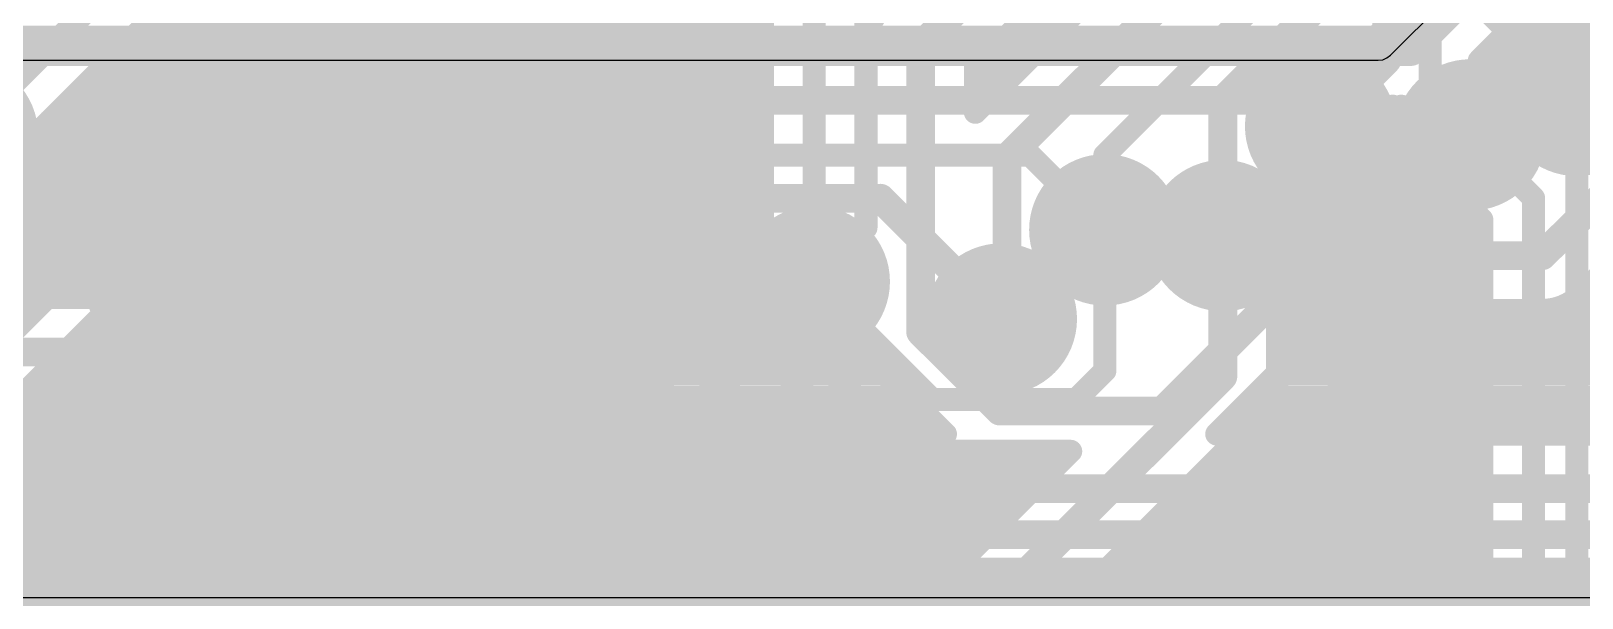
# Model space of a CAD drawing. Header units: millimetres. Extents: x 0.11 to 5.67, y 0.55 to 4.24.
# Drawn here: x 3.229 to 3.76, y 1.481 to 1.675 of the extents above; entities that cross this region are included whole.
import ezdxf

# ---------------------------------------------------------------- set-up
doc = ezdxf.new("R2010")
doc.units = ezdxf.units.MM
doc.header["$MEASUREMENT"] = 0
for name, color, linetype in [('BottomLayer', 5, 'Continuous'), ('InternalPlane1', 76, 'Continuous'), ('InternalPlane2', 16, 'Continuous'), ('MultiLayer', 9, 'Continuous'), ('TopLayer', 1, 'Continuous'), ('TopOverlay', 2, 'Continuous'), ('ViaHoleLayer', 16, 'Continuous')]:
    doc.layers.add(name, color=color, linetype=linetype)

# ---------------------------------------------------------------- blocks, each defined once
blk = doc.blocks.new('NANOPINEO_CORE_1')
at = {"layer": 'TopOverlay', "const_width": 0.00787}
blk.add_lwpolyline([(0.77461, 0.85039), (-0.6939, 0.85039)], dxfattribs=at)

msp = doc.modelspace()

# ---------------------------------------------------------------- linework, layer by layer
at = {"layer": 'BottomLayer'}
for points, const_width in [([(3.69291, 1.66535), (3.69291, 1.96004)], 0.00984), ([(3.70768, 1.65354), (3.70768, 1.95079)], 0.00787), ([(3.53346, 1.67028), (3.59154, 1.72835)], 0.00984), ([(3.55217, 1.64751), (3.62795, 1.7233)], 0.00787), ([(3.55217, 1.66253), (3.60476, 1.71512)], 0.00787), ([(3.56299, 1.63189), (3.64665, 1.71555)], 0.00984), ([(3.46215, 1.69488), (3.47933, 1.6777)], 0.00787), ([(3.59646, 1.63287), (3.66142, 1.69783)], 0.00787), ([(3.20571, 1.63976), (3.25787, 1.69193)], 0.00787), ([(3.63681, 1.65157), (3.67717, 1.69193)], 0.00984), ([(3.49705, 1.58957), (3.49705, 1.68504)], 0.00787), ([(3.51476, 1.60803), (3.51476, 1.68504)], 0.00787), ([(3.72146, 1.68799), (3.75787, 1.65157)], 0.00787), ([(3.23129, 1.64029), (3.2704, 1.6794)], 0.00787), ([(3.47933, 1.60803), (3.47933, 1.6777)], 0.00787), ([(3.26718, 1.67618), (3.47933, 1.67618)], 0.00787), ([(3.56581, 1.67618), (3.58083, 1.67618)], 0.00787), ([(3.2593, 1.6683), (3.47933, 1.6683)], 0.00787), ([(3.51476, 1.60803), (3.51476, 1.67028)], 0.00787), ([(3.53346, 1.57232), (3.53346, 1.67028)], 0.00984), ([(3.55794, 1.6683), (3.57296, 1.6683)], 0.00787), ([(3.55217, 1.64751), (3.55217, 1.66253)], 0.00787), ([(3.67028, 1.64272), (3.69291, 1.66535)], 0.00984), ([(3.25143, 1.66043), (3.47933, 1.66043)], 0.00787), ([(3.55217, 1.66043), (3.56508, 1.66043)], 0.00787), ([(3.24355, 1.65255), (3.47933, 1.65255)], 0.00787), ([(3.55217, 1.65255), (3.55721, 1.65255)], 0.00787), ([(3.63681, 1.60532), (3.63681, 1.65157)], 0.00984), ([(3.70768, 1.65354), (3.72146, 1.63976)], 0.00787), ([(3.74606, 1.59843), (3.79626, 1.64862)], 0.00984), ([(3.23568, 1.64468), (3.47933, 1.64468)], 0.00787), ([(3.23113, 1.63681), (3.47933, 1.63681)], 0.00787), ([(3.56299, 1.57874), (3.56299, 1.63189)], 0.00984), ([(3.59646, 1.60728), (3.59646, 1.63287)], 0.00787), ([(3.75929, 1.5852), (3.80401, 1.62992)], 0.00787), ([(3.22889, 1.62893), (3.47933, 1.62893)], 0.00787), ([(3.22317, 1.62106), (3.47933, 1.62106)], 0.00787), ([(2.89961, 1.61318), (3.47933, 1.61318)], 0.00787), ([(2.94158, 1.60531), (3.47687, 1.60531)], 0.00787), ([(3.61614, 1.54528), (3.66929, 1.59843)], 0.00984), ([(3.66929, 1.59843), (3.74606, 1.59843)], 0.00984), ([(2.95848, 1.59744), (3.4727, 1.59744)], 0.00787), ([(2.9636, 1.58956), (3.47146, 1.58956)], 0.00787), ([(2.96517, 1.58418), (3.45337, 1.58418)], 0.00787), ([(3.4627, 1.58169), (3.4727, 1.58169)], 0.00787), ([(3.4666, 1.5787), (3.50789, 1.5374)], 0.00787), ([(3.56102, 1.57677), (3.56299, 1.57874)], 0.00984), ([(3.63471, 1.5374), (3.67704, 1.57972)], 0.00787), ([(3.67704, 1.57972), (3.74606, 1.57972)], 0.00787), ([(3.7544, 1.58169), (4.23733, 1.58169)], 0.00787), ([(3.47148, 1.57381), (3.47688, 1.57381)], 0.00787), ([(3.53346, 1.57232), (3.56051, 1.54528)], 0.00984), ([(3.67113, 1.57381), (4.22945, 1.57381)], 0.00787), ([(2.95426, 1.56548), (3.45337, 1.56548)], 0.00984), ([(3.45337, 1.56548), (3.50015, 1.5187)], 0.00984), ([(3.47936, 1.56594), (3.48722, 1.56594)], 0.00787), ([(3.50688, 1.56594), (3.51588, 1.56594)], 0.00787), ([(3.66325, 1.56594), (4.22158, 1.56594)], 0.00787), ([(3.48723, 1.55807), (3.52127, 1.55807)], 0.00787), ([(3.52024, 1.55909), (3.54193, 1.5374)], 0.00787), ([(3.65538, 1.55807), (4.21371, 1.55807)], 0.00787), ([(2.95426, 1.54973), (3.44685, 1.54973)], 0.00984), ([(3.44685, 1.54973), (3.49363, 1.50295)], 0.00984), ([(3.4951, 1.55019), (3.52914, 1.55019)], 0.00787), ([(3.56051, 1.54528), (3.61614, 1.54528)], 0.00984), ([(3.64751, 1.55019), (4.20583, 1.55019)], 0.00787), ([(3.50298, 1.54232), (3.53702, 1.54232)], 0.00787), ([(3.63963, 1.54232), (4.19796, 1.54232)], 0.00787), ([(3.50789, 1.5374), (3.54193, 1.5374)], 0.00787), ([(3.63471, 1.5374), (4.19304, 1.5374)], 0.00787), ([(2.96517, 1.53103), (3.4391, 1.53103)], 0.00787), ([(3.4391, 1.53103), (3.4804, 1.48973)], 0.00787), ([(2.96397, 1.52657), (3.44356, 1.52657)], 0.00787), ([(2.95932, 1.5187), (3.45144, 1.5187)], 0.00787), ([(3.50015, 1.5187), (4.20079, 1.5187)], 0.00984), ([(2.94697, 1.51082), (3.45931, 1.51082)], 0.00787), ([(2.91031, 1.50492), (3.44193, 1.50492)], 0.00787), ([(3.45029, 1.50295), (3.46718, 1.50295)], 0.00787), ([(3.49363, 1.50295), (4.20965, 1.50295)], 0.00984), ([(3.45515, 1.49944), (3.4792, 1.47539)], 0.00787), ([(3.45952, 1.49507), (3.47506, 1.49507)], 0.00787), ([(2.90256, 1.48622), (3.44193, 1.48622)], 0.00984), ([(3.44193, 1.48622), (3.47146, 1.45669)], 0.00984), ([(3.4674, 1.4872), (3.48355, 1.4872)], 0.00787), ([(3.49363, 1.48425), (4.20965, 1.48425)], 0.00787), ([(3.47527, 1.47933), (4.2452, 1.47933)], 0.00787)]:
    msp.add_lwpolyline(points, dxfattribs=dict(at, const_width=const_width))
at = {"layer": 'BottomLayer', "const_width": 0.00787}
for points in [[(3.51476, 1.67028, -0.198912), (3.52024, 1.6835)], [(3.51476, 1.67028, -0.198912), (3.52024, 1.6835)], [(3.2313, 1.63976, -2.45002), (3.20624, 1.66535)], [(3.5148, 1.57114, -1.001015), (3.47933, 1.60803)], [(3.45337, 1.58418, -0.198912), (3.4666, 1.5787)], [(3.45337, 1.58418, -0.198912), (3.4666, 1.5787)], [(3.75929, 1.5852, -0.198912), (3.74606, 1.57972)], [(3.75929, 1.5852, -0.198912), (3.74606, 1.57972)], [(3.52024, 1.55909, -0.182561), (3.5148, 1.57114)], [(3.52024, 1.55909, -0.182561), (3.5148, 1.57114)], [(3.44193, 1.50492, -0.198912), (3.45515, 1.49944)], [(3.44193, 1.50492, -0.198912), (3.45515, 1.49944)], [(3.49363, 1.48425, -0.198912), (3.4804, 1.48973)], [(3.49363, 1.48425, -0.198912), (3.4804, 1.48973)]]:
    msp.add_lwpolyline(points, format="xyb", dxfattribs=at)
at = {"layer": 'BottomLayer'}
for points, const_width in [([(3.47736, 1.6777, 1), (3.4813, 1.6777, 1)], 0.00394), ([(3.47736, 1.6777, 1), (3.4813, 1.6777, 1)], 0.00394), ([(3.26521, 1.67618, 1), (3.26914, 1.67618, 1)], 0.00394), ([(3.47736, 1.67618, 1), (3.4813, 1.67618, 1)], 0.00394), ([(3.56384, 1.67618, 1), (3.56778, 1.67618, 1)], 0.00394), ([(3.57886, 1.67618, 1), (3.5828, 1.67618, 1)], 0.00394), ([(3.25733, 1.6683, 1), (3.26127, 1.6683, 1)], 0.00394), ([(3.47736, 1.6683, 1), (3.4813, 1.6683, 1)], 0.00394), ([(3.5128, 1.67028, 1), (3.51673, 1.67028, 1)], 0.00394), ([(3.5128, 1.67028, 1), (3.51673, 1.67028, 1)], 0.00394), ([(3.5128, 1.67028, 1), (3.51673, 1.67028, 1)], 0.00394), ([(3.531, 1.67028, 1), (3.53593, 1.67028, 1)], 0.00492), ([(3.531, 1.67028, 1), (3.53593, 1.67028, 1)], 0.00492), ([(3.55597, 1.6683, 1), (3.55991, 1.6683, 1)], 0.00394), ([(3.57099, 1.6683, 1), (3.57493, 1.6683, 1)], 0.00394), ([(3.5502, 1.66253, 1), (3.55413, 1.66253, 1)], 0.00394), ([(3.5502, 1.66253, 1), (3.55413, 1.66253, 1)], 0.00394), ([(3.69045, 1.66535, 1), (3.69537, 1.66535, 1)], 0.00492), ([(3.69045, 1.66535, 1), (3.69537, 1.66535, 1)], 0.00492), ([(3.24946, 1.66043, 1), (3.2534, 1.66043, 1)], 0.00394), ([(3.47736, 1.66043, 1), (3.4813, 1.66043, 1)], 0.00394), ([(3.5502, 1.66043, 1), (3.55413, 1.66043, 1)], 0.00394), ([(3.56312, 1.66043, 1), (3.56705, 1.66043, 1)], 0.00394), ([(3.75197, 1.65157, 1), (3.76378, 1.65157, 1)], 0.01181), ([(3.24159, 1.65255, 1), (3.24552, 1.65255, 1)], 0.00394), ([(3.47736, 1.65255, 1), (3.4813, 1.65255, 1)], 0.00394), ([(3.5502, 1.65255, 1), (3.55413, 1.65255, 1)], 0.00394), ([(3.55524, 1.65255, 1), (3.55918, 1.65255, 1)], 0.00394), ([(3.63435, 1.65157, 1), (3.63927, 1.65157, 1)], 0.00492), ([(3.63435, 1.65157, 1), (3.63927, 1.65157, 1)], 0.00492), ([(3.70571, 1.65354, 1), (3.70965, 1.65354, 1)], 0.00394), ([(3.70571, 1.65354, 1), (3.70965, 1.65354, 1)], 0.00394), ([(3.75591, 1.65157, 1), (3.75984, 1.65157, 1)], 0.00394), ([(3.5502, 1.64751, 1), (3.55413, 1.64751, 1)], 0.00394), ([(3.5502, 1.64751, 1), (3.55413, 1.64751, 1)], 0.00394), ([(3.66437, 1.64272, 1), (3.67618, 1.64272, 1)], 0.01181), ([(3.71555, 1.63976, 1), (3.72736, 1.63976, 1)], 0.01181), ([(3.23371, 1.64468, 1), (3.23765, 1.64468, 1)], 0.00394), ([(3.47736, 1.64468, 1), (3.4813, 1.64468, 1)], 0.00394), ([(3.66782, 1.64272, 1), (3.67274, 1.64272, 1)], 0.00492), ([(3.22916, 1.63681, 1), (3.2331, 1.63681, 1)], 0.00394), ([(3.22933, 1.64029, 1), (3.23326, 1.64029, 1)], 0.00394), ([(3.22933, 1.63976, 1), (3.23327, 1.63976, 1)], 0.00394), ([(3.47736, 1.63681, 1), (3.4813, 1.63681, 1)], 0.00394), ([(3.71949, 1.63976, 1), (3.72343, 1.63976, 1)], 0.00394), ([(3.56053, 1.63189, 1), (3.56545, 1.63189, 1)], 0.00492), ([(3.56053, 1.63189, 1), (3.56545, 1.63189, 1)], 0.00492), ([(3.59449, 1.63287, 1), (3.59843, 1.63287, 1)], 0.00394), ([(3.59449, 1.63287, 1), (3.59843, 1.63287, 1)], 0.00394), ([(3.22693, 1.62893, 1), (3.23086, 1.62893, 1)], 0.00394), ([(3.47736, 1.62893, 1), (3.4813, 1.62893, 1)], 0.00394), ([(3.47736, 1.62106, 1), (3.4813, 1.62106, 1)], 0.00394), ([(3.59055, 1.60728, 1), (3.60236, 1.60728, 1)], 0.01181), ([(3.47736, 1.61318, 1), (3.4813, 1.61318, 1)], 0.00394), ([(3.63091, 1.60532, 1), (3.64272, 1.60532, 1)], 0.01181), ([(3.4749, 1.60531, 1), (3.47884, 1.60531, 1)], 0.00394), ([(3.47736, 1.60803, 1), (3.4813, 1.60803, 1)], 0.00394), ([(3.47736, 1.60803, 1), (3.4813, 1.60803, 1)], 0.00394), ([(3.5128, 1.60803, 1), (3.51673, 1.60803, 1)], 0.00394), ([(3.5128, 1.60803, 1), (3.51673, 1.60803, 1)], 0.00394), ([(3.59449, 1.60728, 1), (3.59843, 1.60728, 1)], 0.00394), ([(3.63435, 1.60532, 1), (3.63927, 1.60532, 1)], 0.00492), ([(3.66683, 1.59843, 1), (3.67175, 1.59843, 1)], 0.00492), ([(3.66683, 1.59843, 1), (3.67175, 1.59843, 1)], 0.00492), ([(3.7436, 1.59843, 1), (3.74852, 1.59843, 1)], 0.00492), ([(3.7436, 1.59843, 1), (3.74852, 1.59843, 1)], 0.00492), ([(3.26772, 1.58858, 1), (3.27953, 1.58858, 1)], 0.01181), ([(3.39567, 1.58858, 1), (3.40748, 1.58858, 1)], 0.01181), ([(3.47073, 1.59744, 1), (3.47467, 1.59744, 1)], 0.00394), ([(3.49114, 1.58957, 1), (3.50295, 1.58957, 1)], 0.01181), ([(3.46949, 1.58956, 1), (3.47343, 1.58956, 1)], 0.00394), ([(3.49508, 1.58957, 1), (3.49902, 1.58957, 1)], 0.00394), ([(3.4514, 1.58418, 1), (3.45534, 1.58418, 1)], 0.00394), ([(3.4514, 1.58418, 1), (3.45534, 1.58418, 1)], 0.00394), ([(3.4514, 1.58418, 1), (3.45534, 1.58418, 1)], 0.00394), ([(3.55512, 1.57677, 1), (3.56693, 1.57677, 1)], 0.01181), ([(3.75732, 1.5852, 1), (3.76125, 1.5852, 1)], 0.00394), ([(3.75732, 1.5852, 1), (3.76125, 1.5852, 1)], 0.00394), ([(3.75732, 1.5852, 1), (3.76125, 1.5852, 1)], 0.00394), ([(3.46073, 1.58169, 1), (3.46466, 1.58169, 1)], 0.00394), ([(3.46463, 1.5787, 1), (3.46857, 1.5787, 1)], 0.00394), ([(3.46463, 1.5787, 1), (3.46857, 1.5787, 1)], 0.00394), ([(3.46463, 1.5787, 1), (3.46857, 1.5787, 1)], 0.00394), ([(3.47073, 1.58169, 1), (3.47467, 1.58169, 1)], 0.00394), ([(3.55856, 1.57677, 1), (3.56348, 1.57677, 1)], 0.00492), ([(3.56053, 1.57874, 1), (3.56545, 1.57874, 1)], 0.00492), ([(3.56053, 1.57874, 1), (3.56545, 1.57874, 1)], 0.00492), ([(3.67507, 1.57972, 1), (3.67901, 1.57972, 1)], 0.00394), ([(3.67507, 1.57972, 1), (3.67901, 1.57972, 1)], 0.00394), ([(3.74409, 1.57972, 1), (3.74803, 1.57972, 1)], 0.00394), ([(3.74409, 1.57972, 1), (3.74803, 1.57972, 1)], 0.00394), ([(3.74409, 1.57972, 1), (3.74803, 1.57972, 1)], 0.00394), ([(3.75244, 1.58169, 1), (3.75637, 1.58169, 1)], 0.00394), ([(3.46951, 1.57381, 1), (3.47345, 1.57381, 1)], 0.00394), ([(3.47491, 1.57381, 1), (3.47885, 1.57381, 1)], 0.00394), ([(3.531, 1.57232, 1), (3.53593, 1.57232, 1)], 0.00492), ([(3.531, 1.57232, 1), (3.53593, 1.57232, 1)], 0.00492), ([(3.66916, 1.57381, 1), (3.6731, 1.57381, 1)], 0.00394), ([(3.45091, 1.56548, 1), (3.45583, 1.56548, 1)], 0.00492), ([(3.45091, 1.56548, 1), (3.45583, 1.56548, 1)], 0.00492), ([(3.51283, 1.57114, 1), (3.51677, 1.57114, 1)], 0.00394), ([(3.51283, 1.57114, 1), (3.51677, 1.57114, 1)], 0.00394), ([(3.51283, 1.57114, 1), (3.51677, 1.57114, 1)], 0.00394), ([(3.47739, 1.56594, 1), (3.48132, 1.56594, 1)], 0.00394), ([(3.48525, 1.56594, 1), (3.48918, 1.56594, 1)], 0.00394), ([(3.50491, 1.56594, 1), (3.50885, 1.56594, 1)], 0.00394), ([(3.51392, 1.56594, 1), (3.51785, 1.56594, 1)], 0.00394), ([(3.66128, 1.56594, 1), (3.66522, 1.56594, 1)], 0.00394), ([(3.48526, 1.55807, 1), (3.4892, 1.55807, 1)], 0.00394), ([(3.51827, 1.55909, 1), (3.52221, 1.55909, 1)], 0.00394), ([(3.51827, 1.55909, 1), (3.52221, 1.55909, 1)], 0.00394), ([(3.51827, 1.55909, 1), (3.52221, 1.55909, 1)], 0.00394), ([(3.5193, 1.55807, 1), (3.52324, 1.55807, 1)], 0.00394), ([(3.65341, 1.55807, 1), (3.65735, 1.55807, 1)], 0.00394), ([(3.69193, 1.54823, 1), (3.70374, 1.54823, 1)], 0.01181), ([(3.44439, 1.54973, 1), (3.44931, 1.54973, 1)], 0.00492), ([(3.44439, 1.54973, 1), (3.44931, 1.54973, 1)], 0.00492), ([(3.49314, 1.55019, 1), (3.49707, 1.55019, 1)], 0.00394), ([(3.52717, 1.55019, 1), (3.53111, 1.55019, 1)], 0.00394), ([(3.55804, 1.54528, 1), (3.56297, 1.54528, 1)], 0.00492), ([(3.55804, 1.54528, 1), (3.56297, 1.54528, 1)], 0.00492), ([(3.61368, 1.54528, 1), (3.6186, 1.54528, 1)], 0.00492), ([(3.61368, 1.54528, 1), (3.6186, 1.54528, 1)], 0.00492), ([(3.64554, 1.55019, 1), (3.64947, 1.55019, 1)], 0.00394), ([(3.50101, 1.54232, 1), (3.50495, 1.54232, 1)], 0.00394), ([(3.53505, 1.54232, 1), (3.53898, 1.54232, 1)], 0.00394), ([(3.63766, 1.54232, 1), (3.6416, 1.54232, 1)], 0.00394), ([(3.50593, 1.5374, 1), (3.50986, 1.5374, 1)], 0.00394), ([(3.50593, 1.5374, 1), (3.50986, 1.5374, 1)], 0.00394), ([(3.53996, 1.5374, 1), (3.5439, 1.5374, 1)], 0.00394), ([(3.53996, 1.5374, 1), (3.5439, 1.5374, 1)], 0.00394), ([(3.63275, 1.5374, 1), (3.63668, 1.5374, 1)], 0.00394), ([(3.63275, 1.5374, 1), (3.63668, 1.5374, 1)], 0.00394), ([(3.28543, 1.52165, 1), (3.29724, 1.52165, 1)], 0.01181), ([(3.39272, 1.52165, 1), (3.40453, 1.52165, 1)], 0.01181), ([(3.43714, 1.53103, 1), (3.44107, 1.53103, 1)], 0.00394), ([(3.43714, 1.53103, 1), (3.44107, 1.53103, 1)], 0.00394), ([(3.44159, 1.52657, 1), (3.44553, 1.52657, 1)], 0.00394), ([(3.44947, 1.5187, 1), (3.4534, 1.5187, 1)], 0.00394), ([(3.49769, 1.5187, 1), (3.50261, 1.5187, 1)], 0.00492), ([(3.49769, 1.5187, 1), (3.50261, 1.5187, 1)], 0.00492), ([(3.45734, 1.51082, 1), (3.46128, 1.51082, 1)], 0.00394), ([(3.43996, 1.50492, 1), (3.4439, 1.50492, 1)], 0.00394), ([(3.43996, 1.50492, 1), (3.4439, 1.50492, 1)], 0.00394), ([(3.43996, 1.50492, 1), (3.4439, 1.50492, 1)], 0.00394), ([(3.44832, 1.50295, 1), (3.45226, 1.50295, 1)], 0.00394), ([(3.46522, 1.50295, 1), (3.46915, 1.50295, 1)], 0.00394), ([(3.49117, 1.50295, 1), (3.49609, 1.50295, 1)], 0.00492), ([(3.49117, 1.50295, 1), (3.49609, 1.50295, 1)], 0.00492), ([(3.45318, 1.49944, 1), (3.45712, 1.49944, 1)], 0.00394), ([(3.45318, 1.49944, 1), (3.45712, 1.49944, 1)], 0.00394), ([(3.45318, 1.49944, 1), (3.45712, 1.49944, 1)], 0.00394), ([(3.45755, 1.49507, 1), (3.46149, 1.49507, 1)], 0.00394), ([(3.47309, 1.49507, 1), (3.47703, 1.49507, 1)], 0.00394), ([(3.43947, 1.48622, 1), (3.44439, 1.48622, 1)], 0.00492), ([(3.43947, 1.48622, 1), (3.44439, 1.48622, 1)], 0.00492), ([(3.46543, 1.4872, 1), (3.46936, 1.4872, 1)], 0.00394), ([(3.47843, 1.48973, 1), (3.48237, 1.48973, 1)], 0.00394), ([(3.47843, 1.48973, 1), (3.48237, 1.48973, 1)], 0.00394), ([(3.47843, 1.48973, 1), (3.48237, 1.48973, 1)], 0.00394), ([(3.48158, 1.4872, 1), (3.48552, 1.4872, 1)], 0.00394), ([(3.49166, 1.48425, 1), (3.49559, 1.48425, 1)], 0.00394), ([(3.49166, 1.48425, 1), (3.49559, 1.48425, 1)], 0.00394), ([(3.49166, 1.48425, 1), (3.49559, 1.48425, 1)], 0.00394), ([(3.4733, 1.47933, 1), (3.47724, 1.47933, 1)], 0.00394)]:
    msp.add_lwpolyline(points, format="xyb", close=True, dxfattribs=dict(at, const_width=const_width))
at = {"layer": 'InternalPlane1', "const_width": 0.02591}
for points in [[(3.74492, 1.65157, 1), (3.77083, 1.65157, 1)], [(3.65732, 1.64272, 1), (3.68323, 1.64272, 1)], [(3.19276, 1.63976, 1), (3.21866, 1.63976, 1)], [(3.7085, 1.63976, 1), (3.73441, 1.63976, 1)], [(3.5835, 1.60728, 1), (3.60941, 1.60728, 1)], [(3.62386, 1.60532, 1), (3.64976, 1.60532, 1)], [(3.48409, 1.58957, 1), (3.51, 1.58957, 1)], [(3.54807, 1.57677, 1), (3.57398, 1.57677, 1)]]:
    msp.add_lwpolyline(points, format="xyb", close=True, dxfattribs=at)
at = {"layer": 'InternalPlane2'}
for p, q in [((3.69417, 1.66705), (3.71189, 1.68476)), ((3.6915, 1.66551), (3.69294, 1.6661)), ((3.69294, 1.6661), (3.69417, 1.66705)), ((2.70079, 1.6653), (3.68996, 1.6653)), ((3.68996, 1.6653), (3.6915, 1.66551)), ((3.87942, 1.48135), (2.70571, 1.48135))]:
    msp.add_line(p, q, dxfattribs=at)
at = {"layer": 'InternalPlane2', "const_width": 0.01181}
for points in [[(3.68996, 1.67126), (3.70768, 1.68898)], [(2.70079, 1.67126), (3.68996, 1.67126)]]:
    msp.add_lwpolyline(points, dxfattribs=at)
at = {"layer": 'InternalPlane2'}
for points, const_width in [([(3.68701, 1.67126, 1), (3.69291, 1.67126, 1)], 0.00591), ([(3.68701, 1.67126, 1), (3.69291, 1.67126, 1)], 0.00591), ([(3.74492, 1.65157, 1), (3.77083, 1.65157, 1)], 0.02591), ([(3.65732, 1.64272, 1), (3.68323, 1.64272, 1)], 0.02591), ([(3.19276, 1.63976, 1), (3.21866, 1.63976, 1)], 0.02591), ([(3.7085, 1.63976, 1), (3.73441, 1.63976, 1)], 0.02591), ([(3.5835, 1.60728, 1), (3.60941, 1.60728, 1)], 0.02591), ([(3.62386, 1.60532, 1), (3.64976, 1.60532, 1)], 0.02591), ([(3.26067, 1.58858, 1), (3.28657, 1.58858, 1)], 0.02591), ([(3.38862, 1.58858, 1), (3.41453, 1.58858, 1)], 0.02591), ([(3.48409, 1.58957, 1), (3.51, 1.58957, 1)], 0.02591), ([(3.54807, 1.57677, 1), (3.57398, 1.57677, 1)], 0.02591), ([(3.68488, 1.54823, 1), (3.71079, 1.54823, 1)], 0.02591), ([(3.20063, 1.51968, 1), (3.22654, 1.51968, 1)], 0.02591), ([(3.27839, 1.52165, 1), (3.30429, 1.52165, 1)], 0.02591), ([(3.38567, 1.52165, 1), (3.41157, 1.52165, 1)], 0.02591)]:
    msp.add_lwpolyline(points, format="xyb", close=True, dxfattribs=dict(at, const_width=const_width))
at = {"layer": 'MultiLayer', "const_width": 0.01181}
for points in [[(3.75197, 1.65157, 1), (3.76378, 1.65157, 1)], [(3.66437, 1.64272, 1), (3.67618, 1.64272, 1)], [(3.71555, 1.63976, 1), (3.72736, 1.63976, 1)], [(3.59055, 1.60728, 1), (3.60236, 1.60728, 1)], [(3.63091, 1.60532, 1), (3.64272, 1.60532, 1)], [(3.26772, 1.58858, 1), (3.27953, 1.58858, 1)], [(3.39567, 1.58858, 1), (3.40748, 1.58858, 1)], [(3.49114, 1.58957, 1), (3.50295, 1.58957, 1)], [(3.55512, 1.57677, 1), (3.56693, 1.57677, 1)], [(3.69193, 1.54823, 1), (3.70374, 1.54823, 1)], [(3.28543, 1.52165, 1), (3.29724, 1.52165, 1)], [(3.39272, 1.52165, 1), (3.40453, 1.52165, 1)]]:
    msp.add_lwpolyline(points, format="xyb", close=True, dxfattribs=at)
at = {"layer": 'TopLayer'}
for points, const_width in [([(3.70118, 1.66831), (3.77008, 1.7372)], 0.00984), ([(3.72449, 1.66517), (3.75415, 1.69483)], 0.00787), ([(3.7355, 1.67618), (3.75083, 1.67618)], 0.00787), ([(3.20079, 1.66831), (3.70118, 1.66831)], 0.00984), ([(3.72762, 1.6683), (3.73851, 1.6683)], 0.00787), ([(2.94488, 1.34055), (3.25591, 1.65157)], 0.00984), ([(3.25591, 1.65157), (3.66142, 1.65157)], 0.00984), ([(3.66142, 1.65157), (3.67028, 1.64272)], 0.00984), ([(3.75787, 1.09744), (3.75787, 1.65157)], 0.00787), ([(3.72146, 1.63976), (3.74311, 1.61811)], 0.00787), ([(2.95301, 1.3248), (3.26108, 1.63287)], 0.00787), ([(3.26108, 1.63287), (3.57087, 1.63287)], 0.00787), ([(3.57087, 1.63287), (3.59646, 1.60728)], 0.00787), ([(3.69184, 1.62893), (3.69827, 1.62893)], 0.00787), ([(3.68391, 1.62106), (3.70399, 1.62106)], 0.00787), ([(2.95814, 1.30906), (3.2672, 1.61811)], 0.00984), ([(3.2672, 1.61811), (3.51969, 1.61811)], 0.00984), ([(3.51969, 1.61811), (3.56102, 1.57677)], 0.00984), ([(3.72199, 1.61418), (3.72539, 1.61077)], 0.00787), ([(3.74311, 1.125), (3.74311, 1.61811)], 0.00787), ([(3.66116, 1.61318), (3.72298, 1.61318)], 0.00787), ([(3.72539, 1.13234), (3.72539, 1.61077)], 0.00787), ([(3.59646, 1.55906), (3.59646, 1.60728)], 0.00787), ([(3.63681, 1.55709), (3.63681, 1.60532)], 0.00984), ([(3.6624, 1.60531), (3.72539, 1.60531)], 0.00787), ([(2.97137, 1.29583), (3.27494, 1.59941)], 0.00787), ([(3.27494, 1.59941), (3.47343, 1.59941)], 0.00787), ([(3.27297, 1.59744), (3.4727, 1.59744)], 0.00787), ([(3.66116, 1.59744), (3.72539, 1.59744)], 0.00787), ([(3.2651, 1.58956), (3.47146, 1.58956)], 0.00787), ([(3.49705, 1.58957), (3.5374, 1.54921)], 0.00787), ([(3.65551, 1.55709), (3.65551, 1.58785)], 0.00787), ([(3.65698, 1.58956), (3.72539, 1.58956)], 0.00787), ([(3.25722, 1.58169), (3.4727, 1.58169)], 0.00787), ([(3.65551, 1.58169), (3.72539, 1.58169)], 0.00787), ([(3.24935, 1.57381), (3.47688, 1.57381)], 0.00787), ([(3.65551, 1.57381), (3.72539, 1.57381)], 0.00787), ([(3.24147, 1.56594), (3.48722, 1.56594)], 0.00787), ([(3.49758, 1.56398), (3.52487, 1.53669)], 0.00787), ([(3.65551, 1.56594), (3.72539, 1.56594)], 0.00787), ([(3.2336, 1.55807), (3.50349, 1.55807)], 0.00787), ([(3.52854, 1.44882), (3.63681, 1.55709)], 0.00984), ([(3.58661, 1.54921), (3.59646, 1.55906)], 0.00787), ([(3.65551, 1.55807), (3.72539, 1.55807)], 0.00787), ([(3.22573, 1.55019), (3.51137, 1.55019)], 0.00787), ([(3.5374, 1.54921), (3.58661, 1.54921)], 0.00787), ([(3.65419, 1.55019), (3.72539, 1.55019)], 0.00787), ([(3.21785, 1.54232), (3.51924, 1.54232)], 0.00787), ([(3.54177, 1.4356), (3.65003, 1.54386)], 0.00787), ([(3.64849, 1.54232), (3.72539, 1.54232)], 0.00787), ([(3.20998, 1.53444), (3.52762, 1.53444)], 0.00787), ([(3.64062, 1.53444), (3.72539, 1.53444)], 0.00787), ([(3.5208, 1.46752), (3.58477, 1.5315)], 0.00787), ([(3.5374, 1.5315), (3.58477, 1.5315)], 0.00787), ([(3.2021, 1.52657), (3.57985, 1.52657)], 0.00787), ([(3.63274, 1.52657), (3.72539, 1.52657)], 0.00787), ([(3.19423, 1.5187), (3.57197, 1.5187)], 0.00787), ([(3.62487, 1.5187), (3.72539, 1.5187)], 0.00787), ([(3.18636, 1.51082), (3.5641, 1.51082)], 0.00787), ([(3.61699, 1.51082), (3.72539, 1.51082)], 0.00787), ([(3.17848, 1.50295), (3.55623, 1.50295)], 0.00787), ([(3.60912, 1.50295), (3.72539, 1.50295)], 0.00787), ([(3.17061, 1.49507), (3.54835, 1.49507)], 0.00787), ([(3.60125, 1.49507), (3.72539, 1.49507)], 0.00787), ([(3.16273, 1.4872), (3.54048, 1.4872)], 0.00787), ([(3.59337, 1.4872), (3.72539, 1.4872)], 0.00787), ([(3.15486, 1.47933), (3.5326, 1.47933)], 0.00787), ([(3.5855, 1.47933), (3.72539, 1.47933)], 0.00787)]:
    msp.add_lwpolyline(points, dxfattribs=dict(at, const_width=const_width))
at = {"layer": 'TopLayer', "const_width": 0.00787}
for points in [[(3.73443, 1.66182, -0.812597), (3.78346, 1.65157)], [(3.72449, 1.66517, -0.10349), (3.73443, 1.66182)], [(3.69492, 1.64961, -0.068255), (3.69587, 1.64272)], [(3.72199, 1.61418, -0.541864), (3.69783, 1.64961)], [(3.69587, 1.64272, -0.580323), (3.65728, 1.62067)], [(3.65728, 1.62067, -0.162277), (3.6624, 1.60532)], [(3.6624, 1.60532, -0.190079), (3.65551, 1.58785)], [(3.49758, 1.56398, -0.541865), (3.47343, 1.59941)], [(3.65551, 1.55709, -0.198912), (3.65003, 1.54386)], [(3.65551, 1.55709, -0.198912), (3.65003, 1.54386)], [(3.5374, 1.5315, -0.198912), (3.52487, 1.53669)], [(3.5374, 1.5315, -0.198912), (3.52487, 1.53669)]]:
    msp.add_lwpolyline(points, format="xyb", dxfattribs=at)
at = {"layer": 'TopLayer'}
for points, const_width in [([(3.73353, 1.67618, 1), (3.73747, 1.67618, 1)], 0.00394), ([(3.74886, 1.67618, 1), (3.7528, 1.67618, 1)], 0.00394), ([(3.69872, 1.66831, 1), (3.70364, 1.66831, 1)], 0.00492), ([(3.69872, 1.66831, 1), (3.70364, 1.66831, 1)], 0.00492), ([(3.72565, 1.6683, 1), (3.72959, 1.6683, 1)], 0.00394), ([(3.73654, 1.6683, 1), (3.74048, 1.6683, 1)], 0.00394), ([(3.72253, 1.66517, 1), (3.72646, 1.66517, 1)], 0.00394), ([(3.72253, 1.66517, 1), (3.72646, 1.66517, 1)], 0.00394), ([(3.73246, 1.66182, 1), (3.73639, 1.66182, 1)], 0.00394), ([(3.73246, 1.66182, 1), (3.73639, 1.66182, 1)], 0.00394), ([(3.75197, 1.65157, 1), (3.76378, 1.65157, 1)], 0.01181), ([(3.25344, 1.65157, 1), (3.25837, 1.65157, 1)], 0.00492), ([(3.25344, 1.65157, 1), (3.25837, 1.65157, 1)], 0.00492), ([(3.65896, 1.65157, 1), (3.66388, 1.65157, 1)], 0.00492), ([(3.65896, 1.65157, 1), (3.66388, 1.65157, 1)], 0.00492), ([(3.75591, 1.65157, 1), (3.75984, 1.65157, 1)], 0.00394), ([(3.66437, 1.64272, 1), (3.67618, 1.64272, 1)], 0.01181), ([(3.69295, 1.64961, 1), (3.69689, 1.64961, 1)], 0.00394), ([(3.69587, 1.64961, 1), (3.6998, 1.64961, 1)], 0.00394), ([(3.71555, 1.63976, 1), (3.72736, 1.63976, 1)], 0.01181), ([(3.66782, 1.64272, 1), (3.67274, 1.64272, 1)], 0.00492), ([(3.6939, 1.64272, 1), (3.69783, 1.64272, 1)], 0.00394), ([(3.6939, 1.64272, 1), (3.69783, 1.64272, 1)], 0.00394), ([(3.71949, 1.63976, 1), (3.72343, 1.63976, 1)], 0.00394), ([(3.25911, 1.63287, 1), (3.26305, 1.63287, 1)], 0.00394), ([(3.25911, 1.63287, 1), (3.26305, 1.63287, 1)], 0.00394), ([(3.5689, 1.63287, 1), (3.57283, 1.63287, 1)], 0.00394), ([(3.5689, 1.63287, 1), (3.57283, 1.63287, 1)], 0.00394), ([(3.68987, 1.62893, 1), (3.6938, 1.62893, 1)], 0.00394), ([(3.6963, 1.62893, 1), (3.70024, 1.62893, 1)], 0.00394), ([(3.65531, 1.62067, 1), (3.65925, 1.62067, 1)], 0.00394), ([(3.65531, 1.62067, 1), (3.65925, 1.62067, 1)], 0.00394), ([(3.68194, 1.62106, 1), (3.68587, 1.62106, 1)], 0.00394), ([(3.70202, 1.62106, 1), (3.70596, 1.62106, 1)], 0.00394), ([(3.26474, 1.61811, 1), (3.26966, 1.61811, 1)], 0.00492), ([(3.26474, 1.61811, 1), (3.26966, 1.61811, 1)], 0.00492), ([(3.51722, 1.61811, 1), (3.52215, 1.61811, 1)], 0.00492), ([(3.51722, 1.61811, 1), (3.52215, 1.61811, 1)], 0.00492), ([(3.59055, 1.60728, 1), (3.60236, 1.60728, 1)], 0.01181), ([(3.72002, 1.61418, 1), (3.72396, 1.61418, 1)], 0.00394), ([(3.72002, 1.61418, 1), (3.72396, 1.61418, 1)], 0.00394), ([(3.74114, 1.61811, 1), (3.74508, 1.61811, 1)], 0.00394), ([(3.74114, 1.61811, 1), (3.74508, 1.61811, 1)], 0.00394), ([(3.63091, 1.60532, 1), (3.64272, 1.60532, 1)], 0.01181), ([(3.65919, 1.61318, 1), (3.66313, 1.61318, 1)], 0.00394), ([(3.72101, 1.61318, 1), (3.72495, 1.61318, 1)], 0.00394), ([(3.72343, 1.61077, 1), (3.72736, 1.61077, 1)], 0.00394), ([(3.72343, 1.61077, 1), (3.72736, 1.61077, 1)], 0.00394), ([(3.59449, 1.60728, 1), (3.59843, 1.60728, 1)], 0.00394), ([(3.59449, 1.60728, 1), (3.59843, 1.60728, 1)], 0.00394), ([(3.63435, 1.60532, 1), (3.63927, 1.60532, 1)], 0.00492), ([(3.66043, 1.60531, 1), (3.66437, 1.60531, 1)], 0.00394), ([(3.66043, 1.60532, 1), (3.66437, 1.60532, 1)], 0.00394), ([(3.66043, 1.60532, 1), (3.66437, 1.60532, 1)], 0.00394), ([(3.72343, 1.60531, 1), (3.72736, 1.60531, 1)], 0.00394), ([(3.27298, 1.59941, 1), (3.27691, 1.59941, 1)], 0.00394), ([(3.27298, 1.59941, 1), (3.27691, 1.59941, 1)], 0.00394), ([(3.47146, 1.59941, 1), (3.47539, 1.59941, 1)], 0.00394), ([(3.47146, 1.59941, 1), (3.47539, 1.59941, 1)], 0.00394), ([(3.26772, 1.58858, 1), (3.27953, 1.58858, 1)], 0.01181), ([(3.271, 1.59744, 1), (3.27494, 1.59744, 1)], 0.00394), ([(3.39567, 1.58858, 1), (3.40748, 1.58858, 1)], 0.01181), ([(3.47073, 1.59744, 1), (3.47467, 1.59744, 1)], 0.00394), ([(3.49114, 1.58957, 1), (3.50295, 1.58957, 1)], 0.01181), ([(3.65919, 1.59744, 1), (3.66313, 1.59744, 1)], 0.00394), ([(3.72343, 1.59744, 1), (3.72736, 1.59744, 1)], 0.00394), ([(3.26313, 1.58956, 1), (3.26707, 1.58956, 1)], 0.00394), ([(3.46949, 1.58956, 1), (3.47343, 1.58956, 1)], 0.00394), ([(3.49508, 1.58957, 1), (3.49902, 1.58957, 1)], 0.00394), ([(3.65354, 1.58785, 1), (3.65748, 1.58785, 1)], 0.00394), ([(3.65354, 1.58785, 1), (3.65748, 1.58785, 1)], 0.00394), ([(3.65501, 1.58956, 1), (3.65895, 1.58956, 1)], 0.00394), ([(3.72343, 1.58956, 1), (3.72736, 1.58956, 1)], 0.00394), ([(3.55512, 1.57677, 1), (3.56693, 1.57677, 1)], 0.01181), ([(3.25525, 1.58169, 1), (3.25919, 1.58169, 1)], 0.00394), ([(3.47073, 1.58169, 1), (3.47467, 1.58169, 1)], 0.00394), ([(3.55856, 1.57677, 1), (3.56348, 1.57677, 1)], 0.00492), ([(3.65354, 1.58169, 1), (3.65748, 1.58169, 1)], 0.00394), ([(3.72343, 1.58169, 1), (3.72736, 1.58169, 1)], 0.00394), ([(3.24738, 1.57381, 1), (3.25132, 1.57381, 1)], 0.00394), ([(3.47491, 1.57381, 1), (3.47885, 1.57381, 1)], 0.00394), ([(3.65354, 1.57381, 1), (3.65748, 1.57381, 1)], 0.00394), ([(3.72343, 1.57381, 1), (3.72736, 1.57381, 1)], 0.00394), ([(3.23951, 1.56594, 1), (3.24344, 1.56594, 1)], 0.00394), ([(3.48525, 1.56594, 1), (3.48918, 1.56594, 1)], 0.00394), ([(3.49561, 1.56398, 1), (3.49955, 1.56398, 1)], 0.00394), ([(3.49561, 1.56398, 1), (3.49955, 1.56398, 1)], 0.00394), ([(3.65354, 1.56594, 1), (3.65748, 1.56594, 1)], 0.00394), ([(3.72343, 1.56594, 1), (3.72736, 1.56594, 1)], 0.00394), ([(3.23163, 1.55807, 1), (3.23557, 1.55807, 1)], 0.00394), ([(3.50152, 1.55807, 1), (3.50546, 1.55807, 1)], 0.00394), ([(3.59449, 1.55906, 1), (3.59843, 1.55906, 1)], 0.00394), ([(3.59449, 1.55906, 1), (3.59843, 1.55906, 1)], 0.00394), ([(3.63435, 1.55709, 1), (3.63927, 1.55709, 1)], 0.00492), ([(3.63435, 1.55709, 1), (3.63927, 1.55709, 1)], 0.00492), ([(3.65354, 1.55807, 1), (3.65748, 1.55807, 1)], 0.00394), ([(3.65354, 1.55709, 1), (3.65748, 1.55709, 1)], 0.00394), ([(3.65354, 1.55709, 1), (3.65748, 1.55709, 1)], 0.00394), ([(3.65354, 1.55709, 1), (3.65748, 1.55709, 1)], 0.00394), ([(3.69193, 1.54823, 1), (3.70374, 1.54823, 1)], 0.01181), ([(3.72343, 1.55807, 1), (3.72736, 1.55807, 1)], 0.00394), ([(3.22376, 1.55019, 1), (3.2277, 1.55019, 1)], 0.00394), ([(3.5094, 1.55019, 1), (3.51334, 1.55019, 1)], 0.00394), ([(3.53543, 1.54921, 1), (3.53937, 1.54921, 1)], 0.00394), ([(3.53543, 1.54921, 1), (3.53937, 1.54921, 1)], 0.00394), ([(3.58465, 1.54921, 1), (3.58858, 1.54921, 1)], 0.00394), ([(3.58465, 1.54921, 1), (3.58858, 1.54921, 1)], 0.00394), ([(3.65223, 1.55019, 1), (3.65616, 1.55019, 1)], 0.00394), ([(3.72343, 1.55019, 1), (3.72736, 1.55019, 1)], 0.00394), ([(3.51727, 1.54232, 1), (3.52121, 1.54232, 1)], 0.00394), ([(3.64652, 1.54232, 1), (3.65046, 1.54232, 1)], 0.00394), ([(3.64807, 1.54386, 1), (3.652, 1.54386, 1)], 0.00394), ([(3.64807, 1.54386, 1), (3.652, 1.54386, 1)], 0.00394), ([(3.64807, 1.54386, 1), (3.652, 1.54386, 1)], 0.00394), ([(3.72343, 1.54232, 1), (3.72736, 1.54232, 1)], 0.00394), ([(3.52291, 1.53669, 1), (3.52684, 1.53669, 1)], 0.00394), ([(3.52291, 1.53669, 1), (3.52684, 1.53669, 1)], 0.00394), ([(3.52291, 1.53669, 1), (3.52684, 1.53669, 1)], 0.00394), ([(3.52565, 1.53444, 1), (3.52958, 1.53444, 1)], 0.00394), ([(3.63865, 1.53444, 1), (3.64258, 1.53444, 1)], 0.00394), ([(3.72343, 1.53444, 1), (3.72736, 1.53444, 1)], 0.00394), ([(3.28543, 1.52165, 1), (3.29724, 1.52165, 1)], 0.01181), ([(3.39272, 1.52165, 1), (3.40453, 1.52165, 1)], 0.01181), ([(3.53543, 1.5315, 1), (3.53937, 1.5315, 1)], 0.00394), ([(3.53543, 1.5315, 1), (3.53937, 1.5315, 1)], 0.00394), ([(3.53543, 1.5315, 1), (3.53937, 1.5315, 1)], 0.00394), ([(3.58281, 1.5315, 1), (3.58674, 1.5315, 1)], 0.00394), ([(3.58281, 1.5315, 1), (3.58674, 1.5315, 1)], 0.00394), ([(3.57788, 1.52657, 1), (3.58182, 1.52657, 1)], 0.00394), ([(3.63077, 1.52657, 1), (3.63471, 1.52657, 1)], 0.00394), ([(3.72343, 1.52657, 1), (3.72736, 1.52657, 1)], 0.00394), ([(3.57001, 1.5187, 1), (3.57394, 1.5187, 1)], 0.00394), ([(3.6229, 1.5187, 1), (3.62684, 1.5187, 1)], 0.00394), ([(3.72343, 1.5187, 1), (3.72736, 1.5187, 1)], 0.00394), ([(3.56213, 1.51082, 1), (3.56607, 1.51082, 1)], 0.00394), ([(3.61502, 1.51082, 1), (3.61896, 1.51082, 1)], 0.00394), ([(3.72343, 1.51082, 1), (3.72736, 1.51082, 1)], 0.00394), ([(3.55426, 1.50295, 1), (3.55819, 1.50295, 1)], 0.00394), ([(3.60715, 1.50295, 1), (3.61109, 1.50295, 1)], 0.00394), ([(3.72343, 1.50295, 1), (3.72736, 1.50295, 1)], 0.00394), ([(3.54638, 1.49507, 1), (3.55032, 1.49507, 1)], 0.00394), ([(3.59928, 1.49507, 1), (3.60321, 1.49507, 1)], 0.00394), ([(3.72343, 1.49507, 1), (3.72736, 1.49507, 1)], 0.00394), ([(3.53851, 1.4872, 1), (3.54245, 1.4872, 1)], 0.00394), ([(3.5914, 1.4872, 1), (3.59534, 1.4872, 1)], 0.00394), ([(3.72343, 1.4872, 1), (3.72736, 1.4872, 1)], 0.00394), ([(3.53064, 1.47933, 1), (3.53457, 1.47933, 1)], 0.00394), ([(3.58353, 1.47933, 1), (3.58747, 1.47933, 1)], 0.00394), ([(3.72343, 1.47933, 1), (3.72736, 1.47933, 1)], 0.00394)]:
    msp.add_lwpolyline(points, format="xyb", close=True, dxfattribs=dict(at, const_width=const_width))
at = {"layer": 'ViaHoleLayer', "const_width": 0.00591}
for points in [[(3.75492, 1.65157, 1), (3.76083, 1.65157, 1)], [(3.66732, 1.64272, 1), (3.67323, 1.64272, 1)], [(3.7185, 1.63976, 1), (3.72441, 1.63976, 1)], [(3.5935, 1.60728, 1), (3.59941, 1.60728, 1)], [(3.63386, 1.60532, 1), (3.63976, 1.60532, 1)], [(3.27067, 1.58858, 1), (3.27657, 1.58858, 1)], [(3.39862, 1.58858, 1), (3.40453, 1.58858, 1)], [(3.49409, 1.58957, 1), (3.5, 1.58957, 1)], [(3.55807, 1.57677, 1), (3.56398, 1.57677, 1)], [(3.69488, 1.54823, 1), (3.70079, 1.54823, 1)], [(3.28839, 1.52165, 1), (3.29429, 1.52165, 1)], [(3.39567, 1.52165, 1), (3.40157, 1.52165, 1)]]:
    msp.add_lwpolyline(points, format="xyb", close=True, dxfattribs=at)

# ---------------------------------------------------------------- block references
at = {"rotation": 180}
msp.add_blockref('NANOPINEO_CORE_1', (3.16732, 2.34154), dxfattribs=at)

doc.saveas('drawing.dxf')
